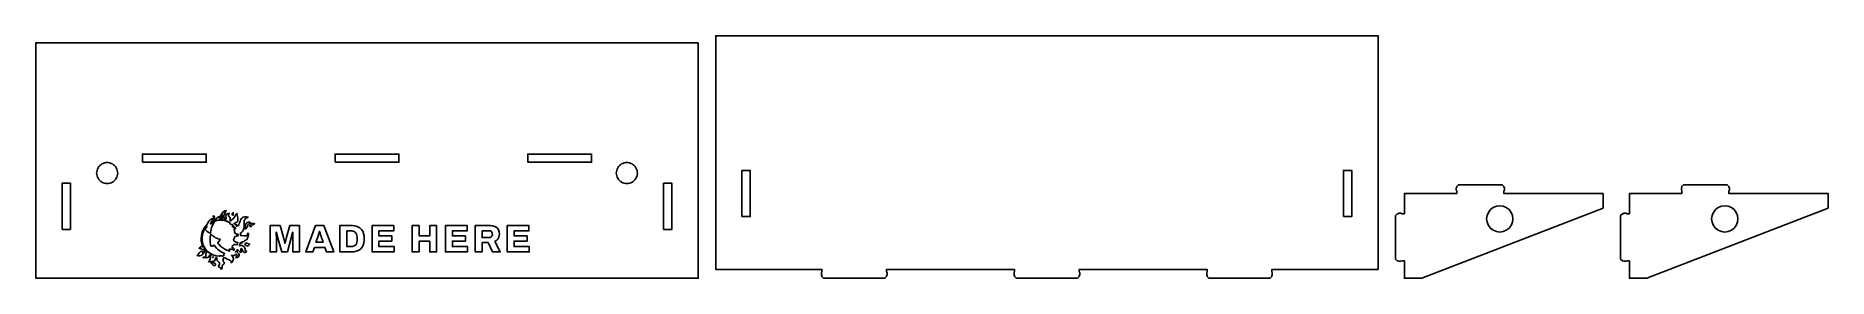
# Model space of a CAD drawing. Header units: millimetres. Extents: x 5 to 618, y 5 to 88.
import ezdxf

# ---------------------------------------------------------------- set-up
doc = ezdxf.new("R2010")
doc.units = ezdxf.units.MM
for name, color, linetype in [('CUT', 1, 'Continuous'), ('ETCH', 7, 'Continuous'), ('LIGHT', 5, 'Continuous')]:
    doc.layers.add(name, color=color, linetype=linetype)

msp = doc.modelspace()

# ---------------------------------------------------------------- linework, layer by layer
at = {"layer": 'CUT'}
for points in [[(296.0762, 5.5996), (296.0762, 5.75), (296.2256, 6.2002), (296.2256, 6.7998), (296.0762, 7.25), (296.0762, 8), (339.8262, 8), (339.8262, 7.25), (339.6768, 6.7998), (339.6768, 6.2002), (339.8262, 5.75), (339.8262, 5.5996), (340.4268, 5), (361.376, 5), (361.9766, 5.5996), (361.9766, 5.75), (362.126, 6.2002), (362.126, 6.7998), (361.9766, 7.25), (361.9766, 8), (405.7256, 8), (405.7256, 7.25), (405.5762, 6.7998), (405.5762, 6.2002), (405.7256, 5.75), (405.7256, 5.5996), (406.3262, 5), (427.2754, 5), (427.876, 5.5996), (427.876, 5.75), (428.0254, 6.2002), (428.0254, 6.7998), (427.876, 7.25), (427.876, 8), (464.2012, 8), (464.2012, 88), (237.6006, 88), (237.6006, 8), (273.9258, 8), (273.9258, 7.25), (273.7764, 6.7998), (273.7764, 6.2002), (273.9258, 5.75), (273.9258, 5.5996), (274.5264, 5), (295.4756, 5)], [(231.6006, 85.5996), (5, 85.5996), (5, 5), (231.6006, 5)], [(28.9305, 37.4308), (28.4686, 37.5227), (28.0227, 37.674), (27.6004, 37.8823), (27.2088, 38.1439), (26.8548, 38.4544), (26.5443, 38.8085), (26.2827, 39.2), (26.0744, 39.6223), (25.9231, 40.0683), (25.8312, 40.5301), (25.8004, 41), (25.8312, 41.4699), (25.9231, 41.9317), (26.0744, 42.3777), (26.2827, 42.8), (26.5443, 43.1915), (26.8548, 43.5456), (27.2088, 43.8561), (27.6004, 44.1177), (28.0227, 44.326), (28.4686, 44.4773), (28.9305, 44.5692), (29.4004, 44.6), (29.8703, 44.5692), (30.3321, 44.4773), (30.7781, 44.326), (31.2004, 44.1177), (31.5919, 43.8561), (31.946, 43.5456), (32.2565, 43.1915), (32.5181, 42.8), (32.7264, 42.3777), (32.8777, 41.9317), (32.9696, 41.4699), (33.0004, 41), (32.9696, 40.5301), (32.8777, 40.0683), (32.7264, 39.6223), (32.5181, 39.2), (32.2565, 38.8085), (31.946, 38.4544), (31.5919, 38.1439), (31.2004, 37.8823), (30.7781, 37.674), (30.3321, 37.5227), (29.8703, 37.4308), (29.4004, 37.4)], [(41.4756, 44.6748), (41.4756, 47.5254), (63.3252, 47.5254), (63.3252, 44.6748)], [(107.375, 44.6748), (107.375, 47.5254), (129.2256, 47.5254), (129.2256, 44.6748)], [(173.2754, 44.6748), (173.2754, 47.5254), (195.125, 47.5254), (195.125, 44.6748)], [(206.7303, 37.4308), (206.2684, 37.5227), (205.8225, 37.674), (205.4002, 37.8823), (205.0087, 38.1439), (204.6546, 38.4544), (204.3441, 38.8085), (204.0825, 39.2), (203.8742, 39.6223), (203.7229, 40.0683), (203.631, 40.5301), (203.6002, 41), (203.631, 41.4699), (203.7229, 41.9317), (203.8742, 42.3777), (204.0825, 42.8), (204.3441, 43.1915), (204.6546, 43.5456), (205.0087, 43.8561), (205.4002, 44.1177), (205.8225, 44.326), (206.2684, 44.4773), (206.7303, 44.5692), (207.2002, 44.6), (207.6701, 44.5692), (208.1319, 44.4773), (208.5779, 44.326), (209.0002, 44.1177), (209.3917, 43.8561), (209.7458, 43.5456), (210.0563, 43.1915), (210.3179, 42.8), (210.5262, 42.3777), (210.6775, 41.9317), (210.7694, 41.4699), (210.8002, 41), (210.7694, 40.5301), (210.6775, 40.0683), (210.5262, 39.6223), (210.3179, 39.2), (210.0563, 38.8085), (209.7458, 38.4544), (209.3917, 38.1439), (209.0002, 37.8823), (208.5779, 37.674), (208.1319, 37.5227), (207.6701, 37.4308), (207.2002, 37.4)], [(13.9756, 21.6748), (13.9756, 37.5254), (16.8252, 37.5254), (16.8252, 21.6748)], [(219.7754, 21.6748), (219.7754, 37.5254), (222.625, 37.5254), (222.625, 21.6748)], [(246.5762, 26.0752), (246.5762, 41.9248), (249.4258, 41.9248), (249.4258, 26.0752)], [(452.376, 26.0752), (452.376, 41.9248), (455.2256, 41.9248), (455.2256, 26.0752)], [(541.2012, 29), (541.2012, 34), (507.2764, 34), (507.2764, 34.75), (507.4258, 35.2002), (507.4258, 35.7998), (507.2764, 36.25), (507.2764, 36.4004), (506.6758, 37), (491.7266, 37), (491.126, 36.4004), (491.126, 36.25), (490.9766, 35.7998), (490.9766, 35.2002), (491.126, 34.75), (491.126, 34), (473.2012, 34), (473.2012, 27.0752), (472.4512, 27.0752), (472.001, 27.2246), (471.4014, 27.2246), (470.9512, 27.0752), (470.8008, 27.0752), (470.2012, 26.4746), (470.2012, 11.5254), (470.8008, 10.9248), (470.9512, 10.9248), (471.4014, 10.7754), (472.001, 10.7754), (472.4512, 10.9248), (473.2012, 10.9248), (473.2012, 5), (479.2012, 5)], [(618.2012, 29), (618.2012, 34), (584.2764, 34), (584.2764, 34.75), (584.4258, 35.2002), (584.4258, 35.7998), (584.2764, 36.25), (584.2764, 36.4004), (583.6758, 37), (568.7266, 37), (568.126, 36.4004), (568.126, 36.25), (567.9766, 35.7998), (567.9766, 35.2002), (568.126, 34.75), (568.126, 34), (550.2012, 34), (550.2012, 27.0752), (549.4512, 27.0752), (549.001, 27.2246), (548.4014, 27.2246), (547.9512, 27.0752), (547.8008, 27.0752), (547.2012, 26.4746), (547.2012, 11.5254), (547.8008, 10.9248), (547.9512, 10.9248), (548.4014, 10.7754), (549.001, 10.7754), (549.4512, 10.9248), (550.2012, 10.9248), (550.2012, 5), (556.2012, 5)], [(504.6761, 20.9531), (503.5908, 21.4027), (502.6588, 22.1178), (501.9437, 23.0498), (501.4942, 24.1351), (501.3408, 25.2998), (501.4942, 26.4645), (501.9437, 27.5498), (502.6588, 28.4818), (503.5908, 29.1969), (504.6761, 29.6465), (505.8408, 29.7998), (507.0055, 29.6465), (508.0908, 29.1969), (509.0228, 28.4818), (509.7379, 27.5498), (510.1875, 26.4645), (510.3408, 25.2998), (510.1875, 24.1351), (509.7379, 23.0498), (509.0228, 22.1178), (508.0908, 21.4027), (507.0055, 20.9531), (505.8408, 20.7998)], [(581.6761, 20.9531), (580.5908, 21.4027), (579.6588, 22.1178), (578.9437, 23.0498), (578.4942, 24.1351), (578.3408, 25.2998), (578.4942, 26.4645), (578.9437, 27.5498), (579.6588, 28.4818), (580.5908, 29.1969), (581.6761, 29.6465), (582.8408, 29.7998), (584.0055, 29.6465), (585.0908, 29.1969), (586.0228, 28.4818), (586.7379, 27.5498), (587.1875, 26.4645), (587.3408, 25.2998), (587.1875, 24.1351), (586.7379, 23.0498), (586.0228, 22.1178), (585.0908, 21.4027), (584.0055, 20.9531), (582.8408, 20.7998)]]:
    msp.add_lwpolyline(points, close=True, dxfattribs=at)
at = {"layer": 'ETCH'}
for points in [[(68.4746, 8.125), (68.6289, 8.2705), (68.7686, 8.4824), (68.7832, 8.7051), (68.7061, 9.0117), (68.7188, 9.2207), (68.8711, 9.418), (69.2617, 9.7646), (69.3525, 9.8877), (69.4326, 10.0781), (69.4414, 10.3115), (69.4023, 10.4326), (69.1279, 10.8623), (69.0205, 11.1279), (69.0391, 11.3965), (69.1523, 11.748), (69.1768, 11.9502), (69.6768, 12.0723), (69.917, 11.8467), (70.1533, 11.6934), (70.4629, 11.5566), (71.0928, 11.3359), (71.3691, 11.1895), (71.6025, 10.9971), (71.7588, 10.7861), (71.8379, 10.5742), (71.8828, 10.3047), (71.9209, 10.2881), (72.0703, 10.3994), (72.1885, 10.5322), (72.3369, 10.7578), (72.4521, 11.002), (72.5322, 11.2559), (72.5771, 11.5117), (72.583, 11.7617), (72.5479, 12), (72.4424, 12.2588), (72.2637, 12.5098), (71.9219, 12.8164), (72.2305, 12.7197), (72.4033, 12.6953), (72.7578, 12.7236), (73.0879, 12.8516), (73.4941, 13.2109), (73.5762, 13.2266), (73.7344, 13.085), (73.8076, 12.9707), (73.8389, 12.835), (73.8379, 12.6445), (73.7939, 12.4863), (73.7119, 12.3574), (73.5889, 12.2383), (73.332, 12.0781), (73.4463, 12.0439), (73.8184, 12.0518), (74.0781, 12.127), (74.3311, 12.3145), (74.4932, 12.582), (74.5342, 12.7402), (74.5381, 12.9668), (74.4336, 13.3096), (74.2627, 13.5498), (73.9238, 13.8838), (73.9297, 14.2402), (73.8662, 14.6406), (73.9541, 14.8018), (74.7363, 14.0801), (75.0146, 13.9463), (75.334, 13.9209), (75.3672, 13.9531), (75.2031, 14.1563), (75.1377, 14.2959), (75.085, 14.6211), (75.1445, 14.9736), (75.2197, 15.1455), (75.2842, 15.2197), (75.3896, 15.1475), (75.4961, 14.9961), (75.6777, 14.4502), (75.7734, 14.2646), (76.0342, 13.9932), (76.3486, 13.8408), (76.6436, 13.833), (76.8594, 13.8906), (77.0313, 14.0332), (77.1279, 14.1836), (77.1484, 14.2891), (77.0039, 14.2266), (76.9102, 14.2236), (76.7607, 14.2803), (76.7109, 14.3447), (76.6504, 14.5703), (76.5928, 15.084), (76.5078, 15.3486), (76.4043, 15.5488), (76.2744, 15.7236), (76.1191, 15.873), (75.9385, 15.9951), (75.5625, 16.1396), (75.085, 16.1406), (74.6719, 16.0674), (74.665, 16.1094), (74.9922, 17.1836), (75.5439, 17.0244), (75.4883, 17.4121), (76.168, 17.5957), (76.4004, 17.8398), (76.7686, 17.9658), (77.0586, 18.1563), (77.2998, 18.4932), (77.5273, 18.9785), (77.6826, 19.4902), (77.7178, 19.7441), (77.7119, 20.2236), (77.666, 20.3896), (77.6162, 20.46), (77.4561, 20.043), (77.3086, 19.7627), (77.1396, 19.6025), (76.9766, 19.5283), (76.7744, 19.4814), (76.25, 19.4658), (75.0986, 19.5859), (74.9561, 20.3496), (75.4004, 20.6973), (75.6875, 21.0293), (75.918, 21.3984), (76.0508, 21.6904), (76.1504, 22.0039), (76.2646, 22.7881), (76.2969, 24.6113), (76.4063, 24.96), (76.5703, 25.2344), (76.8682, 25.5137), (77.1572, 25.6953), (77.6133, 25.9131), (77.1338, 26.0244), (76.7314, 26.0313), (76.3379, 25.9727), (75.9688, 25.8525), (75.6406, 25.6738), (75.3682, 25.4424), (75.1211, 25.0908), (75.0156, 24.8154), (74.9092, 24.4092), (74.6973, 24.125), (74.6221, 23.9551), (74.5127, 23.458), (74.377, 23.2324), (74.3682, 23.04), (74.2109, 23.0342), (74.0771, 22.9873), (73.7363, 22.7197), (73.6348, 22.9004), (73.7246, 23.0967), (73.7314, 23.2803), (73.6396, 23.3135), (73.3467, 23.2686), (72.832, 23.7217), (73.5146, 24.0342), (73.833, 24.2441), (74.0342, 24.5176), (74.126, 24.7559), (74.1572, 24.9424), (74.1523, 25.4219), (74.1104, 25.6416), (73.9375, 26.1436), (73.835, 26.5684), (73.8164, 26.9268), (73.8525, 27.2002), (73.6533, 27.0508), (73.4785, 26.8271), (72.9355, 25.8408), (72.6533, 25.416), (72.4219, 25.2031), (71.875, 24.8223), (71.5967, 24.5762), (71.4521, 24.6641), (71.5361, 25.0889), (71.5195, 25.5068), (71.3721, 25.7842), (70.9971, 26.1924), (70.9395, 26.2803), (70.8867, 26.46), (70.8857, 26.6709), (70.9238, 26.8311), (71.0205, 26.9766), (71.2139, 27.1738), (70.8779, 27.1914), (70.623, 27.1357), (70.3369, 26.9785), (70.1377, 26.7793), (69.999, 26.4756), (69.9736, 26.2969), (70.0674, 25.4951), (70.0361, 25.1641), (69.6221, 25.2275), (69.6172, 25.4209), (69.5713, 25.5566), (69.335, 25.8477), (69.252, 26.0107), (69.2363, 26.1777), (69.2676, 26.3193), (69.2393, 26.3359), (68.9639, 26.1602), (68.8701, 26.0332), (68.8223, 25.8975), (68.8428, 25.5801), (68.9023, 25.4531), (69.042, 25.3008), (67.8525, 25.3457), (67.833, 25.583), (67.7227, 25.8662), (67.584, 26.0029), (67.4121, 26.0586), (67.3623, 26.0303), (67.252, 25.8535), (66.9814, 25.666), (66.8438, 25.5166), (66.7764, 25.332), (66.7627, 25.0898), (66.5566, 25.0684), (66.2793, 25.2539), (65.9023, 25.3818), (65.4863, 25.375), (65.2666, 25.3203), (64.9492, 25.1758), (64.6367, 24.9551), (64.3379, 24.666), (64.0625, 24.3193), (63.8184, 23.9238), (63.5273, 23.3203), (62.8379, 22.4736), (62.4023, 21.79), (62.0557, 21.0713), (61.7988, 20.3193), (61.6328, 19.5381), (61.5586, 18.7305), (61.5596, 18.209), (61.5986, 17.6963), (61.6729, 17.1963), (61.7832, 16.7139), (61.9268, 16.2539), (62.1865, 15.626), (61.9609, 15.7734), (61.8184, 15.8291), (61.5361, 15.834), (61.4131, 15.7686), (60.8223, 15.2695), (61.0244, 15.1543), (61.4707, 15.0156), (61.916, 14.7813), (62.1738, 14.7734), (62.54, 14.9385), (62.9502, 14.3662), (63.4541, 13.8018), (63.2539, 13.5869), (63.1396, 13.3711), (63.1182, 13.1338), (63.168, 12.8418), (63.165, 12.541), (63.0869, 12.2695), (62.9561, 12.0322), (63.4424, 11.9844), (63.7324, 12.0459), (63.8984, 12.1143), (64.0693, 12.2363), (64.2949, 12.5029), (64.3945, 12.6992), (64.4707, 12.9404), (64.9287, 12.6719), (64.7959, 12.5029), (64.7021, 12.3086), (64.6396, 11.5859), (64.5576, 11.249), (64.4404, 10.9863), (64.1787, 10.6084), (64.5762, 10.5664), (64.9912, 10.6133), (65.2715, 10.6982), (65.6123, 10.8535), (65.6572, 10.6924), (65.7637, 10.709), (66.0693, 10.9551), (66.3027, 11.2656), (66.4932, 11.6357), (66.6318, 11.9922), (66.9355, 11.9297), (66.8779, 11.542), (66.8916, 11.3516), (66.9404, 11.1885), (67.1621, 10.9053), (67.623, 10.5146), (67.7227, 10.3906), (67.8428, 10.1309), (67.8691, 9.8994), (67.8398, 9.7275), (67.5313, 9.1436), (67.5049, 9.0117), (67.5313, 8.8857), (67.6621, 8.7461), (68.0293, 8.6055), (68.21, 8.4902), (68.3408, 8.3135), (68.3604, 8.0596)], [(66.7998, 12.6045), (66.1553, 12.7637), (65.5293, 12.9932), (64.9287, 13.29), (64.3584, 13.6514), (63.8262, 14.0762), (63.3916, 14.5088), (63.0039, 14.9941), (62.666, 15.5225), (62.3838, 16.0869), (62.1611, 16.6787), (62.002, 17.29), (61.9141, 17.8379), (61.8779, 18.4199), (61.8926, 19.1025), (61.9736, 19.7588), (62.123, 20.3936), (62.3428, 21.0117), (62.6338, 21.6191), (62.998, 22.2197), (63.4502, 22.8203), (63.5166, 22.5977), (63.127, 22.0781), (62.8818, 21.6982), (63.498, 21.1553), (63.9961, 20.7842), (64.4219, 20.5244), (64.7822, 20.4219), (64.8574, 21.3379), (64.9502, 21.8438), (65.1025, 22.3457), (65.3184, 22.8584), (65.6025, 23.3945), (65.9883, 24.0186), (65.4033, 23.8545), (64.7344, 23.5645), (64.7852, 23.7979), (64.9004, 23.9268), (65.5684, 24.2832), (66.5313, 24.6475), (67.1855, 24.8008), (67.875, 24.8799), (68.5693, 24.8789), (68.9121, 24.8477), (69.6162, 24.7227), (70.084, 24.5908), (70.7012, 24.3594), (71.2217, 24.1133), (71.3145, 24.041), (71.4053, 23.7139), (71.5527, 23.5244), (71.8145, 23.3994), (72.2627, 23.3721), (72.3906, 23.2822), (72.6904, 22.9736), (72.7119, 22.9385), (72.6396, 22.8877), (72.2119, 22.7324), (72.3047, 22.6377), (72.3994, 22.5576), (72.6299, 22.4434), (72.874, 22.4033), (73.0654, 22.4229), (73.1709, 22.3213), (73.2598, 22.1748), (73.3242, 22.0098), (73.0039, 21.8633), (72.8027, 21.8086), (72.7783, 21.7715), (72.835, 21.5361), (73.001, 21.3027), (72.9727, 21.0273), (72.9941, 20.7246), (73.1416, 20.4248), (73.3311, 20.252), (73.5762, 20.1377), (73.7822, 20.1016), (74.1279, 20.1182), (74.2305, 19.5693), (73.7627, 19.4883), (73.417, 19.2607), (73.1299, 19.2119), (72.9902, 19.1416), (72.9355, 19.0449), (72.8047, 18.5645), (72.6543, 18.1768), (72.6689, 18.0459), (72.7412, 17.876), (72.9033, 17.6807), (73.1182, 17.5078), (73.5439, 17.3271), (74.0879, 17.2275), (73.959, 16.7412), (73.8447, 16.4482), (73.8125, 16.4219), (73.3447, 16.5273), (72.9951, 16.5205), (72.8359, 16.4893), (72.6963, 16.4404), (72.5332, 16.3359), (72.376, 16.1904), (72.2646, 16.04), (72.1309, 15.665), (72.1152, 15.5098), (72.1357, 15.4375), (72.2139, 15.3662), (72.543, 15.374), (72.6748, 15.3154), (72.792, 15.168), (72.9141, 14.8818), (72.7744, 14.666), (72.6377, 14.5322), (72.5879, 14.5322), (72.4355, 14.7217), (72.1738, 14.8848), (71.8115, 14.9688), (71.5088, 14.9795), (71.2764, 14.9385), (71.1953, 14.8779), (71.1465, 14.7988), (71.1494, 14.5957), (71.3311, 14.291), (71.1563, 14.3174), (70.6533, 14.4814), (70.2979, 14.623), (69.6045, 14.9648), (68.958, 15.3701), (68.6494, 15.6035), (68.0488, 16.1416), (67.5391, 16.7031), (67.3447, 16.9678), (67.2588, 17.1416), (67.9902, 18.0664), (68.1025, 18.2578), (68.0527, 18.3076), (67.9258, 18.3701), (67.3721, 18.5098), (66.9346, 18.6709), (66.501, 18.873), (66.0859, 19.1104), (65.7012, 19.375), (65.0859, 19.9102), (65.0049, 19.9561), (64.9395, 19.9551), (64.8838, 19.9121), (64.8047, 19.7197), (64.6729, 19.1152), (64.6299, 18.6016), (64.6172, 17.8252), (64.6348, 17.3916), (64.7246, 16.6494), (64.7949, 16.3574), (64.9512, 16.0078), (65.0654, 15.9072), (65.1631, 15.9141), (65.541, 16.084), (65.96, 16.3242), (66.8066, 15.3057), (67.1934, 14.918), (67.5898, 14.5732), (68.0068, 14.2617), (68.458, 13.9717), (69.0459, 13.6621), (69.6025, 13.4258), (69.458, 13.335), (69.3008, 13.0957), (69.2754, 12.9404), (69.2881, 12.6885), (68.8428, 12.5801), (68.5957, 12.6816), (68.2803, 12.708), (67.9697, 12.627), (67.7559, 12.4961)], [(65.2979, 24.709), (65.5527, 24.874), (65.8223, 24.918), (66.0928, 24.8818), (65.4629, 24.6201), (65.0488, 24.4092)], [(65.958, 25.6865), (66.0859, 25.8877), (66.1191, 26.0146), (66.1104, 26.1318), (66.0625, 26.2002), (65.9512, 26.2725), (65.8135, 26.3135), (65.6982, 26.3057), (65.6719, 26.2236), (65.8037, 25.75), (65.8682, 25.6035)], [(68.3779, 26.0674), (68.5732, 26.2842), (68.8467, 26.418), (69.2891, 26.5322), (69.4912, 26.6875), (69.5859, 26.8809), (69.6514, 27.2441), (69.75, 27.5391), (69.9102, 27.8037), (70.1182, 28.0684), (69.9189, 28.0771), (69.6367, 28.04), (69.2842, 27.8799), (69.127, 27.7471), (68.8223, 27.3467), (68.4814, 26.7607), (68.1152, 26.2891), (68.0645, 26.0703), (68.085, 25.915), (68.1865, 25.7197)], [(72.4678, 26.5293), (72.543, 27.4531), (72.4082, 27.416), (72.2539, 27.2764), (72.1914, 27.1328), (72.2041, 26.7793), (72.3154, 26.5752), (72.3857, 26.5166)], [(76.835, 21.9932), (77.0557, 22.1094), (77.1836, 22.2217), (77.3809, 22.5215), (77.4502, 22.7119), (77.5713, 23.2451), (77.7451, 23.541), (77.9668, 23.7109), (78.1104, 23.7754), (78.5527, 23.9004), (78.3389, 24.0566), (78.1006, 24.1611), (77.7998, 24.1943), (77.6123, 24.1719), (77.4014, 24.0986), (77.21, 23.9922), (77.0449, 23.8594), (76.9092, 23.7041), (76.8115, 23.5332), (76.748, 23.3076), (76.7275, 22.7061), (76.6846, 22.3994), (76.5781, 22.165), (76.4307, 21.9629), (76.458, 21.9404), (76.584, 21.9375)], [(78.5684, 22.7031), (78.791, 22.8096), (78.8994, 22.9004), (79.3506, 23.4199), (79.5674, 23.5547), (79.8408, 23.667), (79.6553, 23.7305), (79.3906, 23.752), (79.1221, 23.7451), (78.8691, 23.6787), (78.7246, 23.6074), (78.4756, 23.4121), (78.292, 23.1543), (78.2041, 22.9248), (78.209, 22.7852), (78.3242, 22.6846)], [(87.3047, 18.1719), (87.2393, 20.7041), (87.3438, 20.7041), (87.8291, 18.6836), (89.1543, 14), (91.0439, 14), (92.3818, 18.7891), (92.8408, 20.7168), (92.9463, 20.7168), (92.9072, 14), (95.1895, 14), (95.1895, 23.0127), (91.8574, 23.0127), (90.7549, 19.0117), (90.2832, 16.9648), (90.1777, 16.9648), (89.8105, 18.5391), (88.5908, 23.0127), (85.166, 23.0127), (85.166, 14), (87.3047, 14)], [(100.2803, 15.5615), (103.875, 15.5615), (104.4131, 14), (106.9189, 14), (103.5332, 23.0127), (100.7129, 23.0127), (97.3281, 14), (99.7422, 14)], [(101.5527, 19.3926), (102.0244, 20.9668), (102.1172, 20.9668), (102.5107, 19.6543), (103.2979, 17.3193), (100.8438, 17.3193)], [(113.7402, 14.0527), (114.5674, 14.21), (115.3018, 14.4854), (115.9189, 14.8662), (116.1943, 15.1016), (116.6533, 15.6533), (117.0078, 16.3223), (117.2432, 17.1094), (117.3613, 18.0146), (117.3613, 19.0117), (117.3223, 19.4844), (117.1387, 20.3232), (116.8496, 21.0586), (116.4297, 21.6621), (115.9189, 22.1475), (115.6172, 22.3574), (114.9473, 22.6719), (114.1602, 22.8955), (113.2813, 23), (112.8096, 23.0127), (109.0439, 23.0127), (109.0439, 14), (112.8096, 14)], [(111.3926, 21.1768), (113.1367, 21.1631), (113.4521, 21.1104), (113.8721, 20.9668), (114.2256, 20.7432), (114.5146, 20.4551), (114.7246, 20.0879), (114.8691, 19.6543), (114.9609, 18.9727), (114.9473, 17.8574), (114.8291, 17.2012), (114.6592, 16.7949), (114.3311, 16.3613), (113.8721, 16.0469), (113.2949, 15.876), (112.7832, 15.8369), (111.3926, 15.8369)], [(127.5557, 15.8369), (122.373, 15.8369), (122.373, 17.6865), (126.8203, 17.6865), (126.8203, 19.4844), (122.373, 19.4844), (122.373, 21.1768), (127.4639, 21.1768), (127.4639, 23.0127), (120.0244, 23.0127), (120.0244, 14), (127.5557, 14)], [(136.0967, 17.6338), (139.7568, 17.6338), (139.7568, 14), (142.1055, 14), (142.1055, 23.0127), (139.7568, 23.0127), (139.7568, 19.5498), (136.0967, 19.5498), (136.0967, 23.0127), (133.748, 23.0127), (133.748, 14), (136.0967, 14)], [(152.6797, 15.8369), (147.4971, 15.8369), (147.4971, 17.6865), (151.9443, 17.6865), (151.9443, 19.4844), (147.4971, 19.4844), (147.4971, 21.1768), (152.5879, 21.1768), (152.5879, 23.0127), (145.1484, 23.0127), (145.1484, 14), (152.6797, 14)], [(157.6914, 17.1748), (159.751, 17.1748), (161.2461, 14), (163.8701, 14), (162.0596, 17.5684), (162.7031, 18.0273), (163.0439, 18.4082), (163.3984, 19.0908), (163.542, 19.6152), (163.582, 20.166), (163.5029, 20.9268), (163.2539, 21.6094), (162.834, 22.2002), (162.4531, 22.501), (162.0078, 22.751), (161.207, 22.9736), (160.5771, 23.0127), (155.3428, 23.0127), (155.3428, 14), (157.6914, 14)], [(157.6914, 21.2285), (160.2227, 21.2285), (160.5244, 21.1631), (160.8398, 20.9932), (161.0625, 20.7041), (161.1543, 20.4287), (161.1807, 19.9297), (161.1152, 19.6152), (160.9844, 19.3525), (160.6826, 19.0645), (160.4199, 18.959), (160.1182, 18.9199), (157.6914, 18.9199)], [(173.7891, 15.8369), (168.6064, 15.8369), (168.6064, 17.6865), (173.0537, 17.6865), (173.0537, 19.4844), (168.6064, 19.4844), (168.6064, 21.1768), (173.6973, 21.1768), (173.6973, 23.0127), (166.2578, 23.0127), (166.2578, 14), (173.7891, 14)], [(61.0811, 12.6387), (61.5156, 12.7598), (61.7021, 12.8604), (61.9697, 13.0957), (62.1367, 13.3838), (62.1982, 13.7178), (62.1563, 13.9668), (62.0684, 14.082), (61.8975, 14.1777), (61.5586, 14.1855), (61.3623, 14.1221), (61.1113, 13.957), (60.9072, 13.7373), (60.5361, 13.0439), (60.168, 12.7363), (60.6123, 12.6299)], [(62.6084, 13.7109), (62.6738, 13.7842), (62.7031, 13.8564), (62.7002, 14.0342), (62.626, 14.21), (62.5127, 14.3174), (62.4434, 14.249), (62.3994, 14.0645), (62.4082, 13.6777), (62.4316, 13.6475), (62.4883, 13.6465)], [(65.4727, 12.3643), (65.7744, 12.2549), (65.5381, 12.0283)], [(73.5596, 14.2949), (73.626, 14.3516), (73.4834, 14.1416), (73.2666, 14.0088)], [(77.457, 16.0234), (77.5703, 16.0557), (77.7813, 16.1768), (77.9619, 16.3682), (78.1318, 16.6904), (77.9258, 16.6836), (77.7725, 16.7109), (77.2168, 16.9922), (77.1074, 17.0215), (76.8584, 17.0195), (76.6357, 16.9111), (76.5684, 16.8291), (76.5557, 16.7588), (76.6484, 16.4873), (76.835, 16.248), (76.9482, 16.1494), (77.1182, 16.0518), (77.2412, 16.0166)], [(62.6504, 12.0293), (62.708, 12.1299), (62.6016, 12.207), (62.3125, 12.2285), (62.252, 12.2002), (62.2148, 12.1377), (62.2197, 12.0762), (62.3252, 11.9785), (62.5127, 11.96)], [(66.2285, 9.3477), (66.3467, 9.3994), (66.4893, 9.543), (66.5088, 9.7236), (66.4473, 9.8818), (66.3604, 9.9775), (66.124, 10.1328), (65.6865, 10.251), (65.4111, 10.2539), (65.1914, 10.2236), (64.9727, 10.1221), (65.2578, 9.9531), (65.71, 9.4893), (65.8965, 9.3594), (66.082, 9.332)]]:
    msp.add_lwpolyline(points, close=True, dxfattribs=at)
at = {"layer": 'LIGHT'}
msp.add_lwpolyline([(67.9697, 12.627), (68.2803, 12.708), (68.5957, 12.6826), (68.8428, 12.5801), (69.2881, 12.6885), (69.2754, 12.9404), (69.2998, 13.0957), (69.458, 13.335), (69.6016, 13.4258), (69.0459, 13.6621), (68.458, 13.9717), (68.0068, 14.2617), (67.5898, 14.5732), (67.1934, 14.918), (66.8066, 15.3057), (65.96, 16.3242), (65.541, 16.084), (65.1631, 15.9141), (65.0645, 15.9072), (64.9512, 16.0078), (64.7949, 16.3574), (64.7246, 16.6494), (64.6348, 17.3916), (64.6172, 17.8252), (64.6289, 18.6016), (64.6729, 19.1152), (64.75, 19.5313), (64.8828, 19.9121), (64.9395, 19.9561), (65.04, 19.9414), (65.7012, 19.375), (66.0859, 19.1104), (66.501, 18.873), (66.9346, 18.6709), (67.3721, 18.5098), (67.9258, 18.3701), (68.0527, 18.3086), (68.1025, 18.2578), (67.9902, 18.0664), (67.2529, 17.1279), (67.54, 16.7031), (67.7783, 16.4248), (68.3438, 15.8643), (68.958, 15.3701), (69.2734, 15.1602), (69.6045, 14.9648), (70.2979, 14.623), (70.6533, 14.4814), (71.3115, 14.2822), (71.3193, 14.3184), (71.1494, 14.5957), (71.1318, 14.7031), (71.1465, 14.7988), (71.1943, 14.8789), (71.3125, 14.9541), (71.5088, 14.9795), (71.8115, 14.9688), (72.1748, 14.8848), (72.4355, 14.7217), (72.6104, 14.5205), (72.7246, 14.6104), (72.8604, 14.7861), (72.9141, 14.8818), (72.791, 15.168), (72.6748, 15.3154), (72.543, 15.374), (72.2139, 15.3662), (72.1182, 15.4824), (72.1465, 15.7412), (72.2285, 15.9688), (72.3115, 16.1133), (72.5332, 16.3369), (72.6963, 16.4404), (72.9951, 16.5205), (73.3447, 16.5283), (73.8125, 16.4219), (73.8447, 16.4482), (73.958, 16.7412), (74.0879, 17.2275), (73.5439, 17.3271), (73.1182, 17.5078), (72.9033, 17.6807), (72.7412, 17.875), (72.6689, 18.0459), (72.6543, 18.1768), (72.8037, 18.5645), (72.9346, 19.0449), (72.9902, 19.1426), (73.1299, 19.2119), (73.417, 19.2607), (73.7158, 19.4727), (74.209, 19.5605), (74.2383, 19.5986), (74.1279, 20.1182), (73.7295, 20.1035), (73.4463, 20.1865), (73.2285, 20.3311), (73.0693, 20.5313), (72.9805, 20.8174), (73.001, 21.3027), (72.835, 21.5361), (72.7783, 21.7715), (72.8027, 21.8086), (73.29, 21.9863), (73.3242, 22.0098), (73.3193, 22.043), (73.2158, 22.252), (73.084, 22.4141), (72.874, 22.4023), (72.6299, 22.4424), (72.3994, 22.5576), (72.2119, 22.7314), (72.4785, 22.8145), (72.7119, 22.9385), (72.3301, 23.332), (72.2266, 23.3818), (71.8145, 23.3994), (71.627, 23.4766), (71.5215, 23.5488), (71.4375, 23.6514), (71.2959, 24.0654), (70.5029, 24.4424), (69.916, 24.6416), (69.0996, 24.8213), (68.6064, 24.875), (67.875, 24.8799), (67.4561, 24.8398), (66.8672, 24.7344), (66.0088, 24.4668), (65.3467, 24.1738), (64.9004, 23.9268), (64.8086, 23.8477), (64.7344, 23.5645), (65.4033, 23.8545), (65.9883, 24.0186), (65.6025, 23.3945), (65.3184, 22.8584), (65.1025, 22.3457), (64.9502, 21.8438), (64.8574, 21.3379), (64.7822, 20.4219), (64.4219, 20.5234), (63.9961, 20.7842), (63.498, 21.1553), (62.8818, 21.6982), (63.126, 22.0791), (63.5156, 22.5977), (63.4502, 22.8193), (62.998, 22.2197), (62.6348, 21.6191), (62.3428, 21.0117), (62.123, 20.3936), (61.9736, 19.7588), (61.8926, 19.1025), (61.8789, 18.4199), (61.9189, 17.8242), (62.0049, 17.2822), (62.1611, 16.6787), (62.3789, 16.0996), (62.6367, 15.5811), (62.9316, 15.1074), (63.4268, 14.4746), (64.2188, 13.7637), (64.8994, 13.3086), (65.6094, 12.9639), (66.6475, 12.6426), (67.7559, 12.4961)], close=True, dxfattribs=at)

doc.saveas('drawing.dxf')
